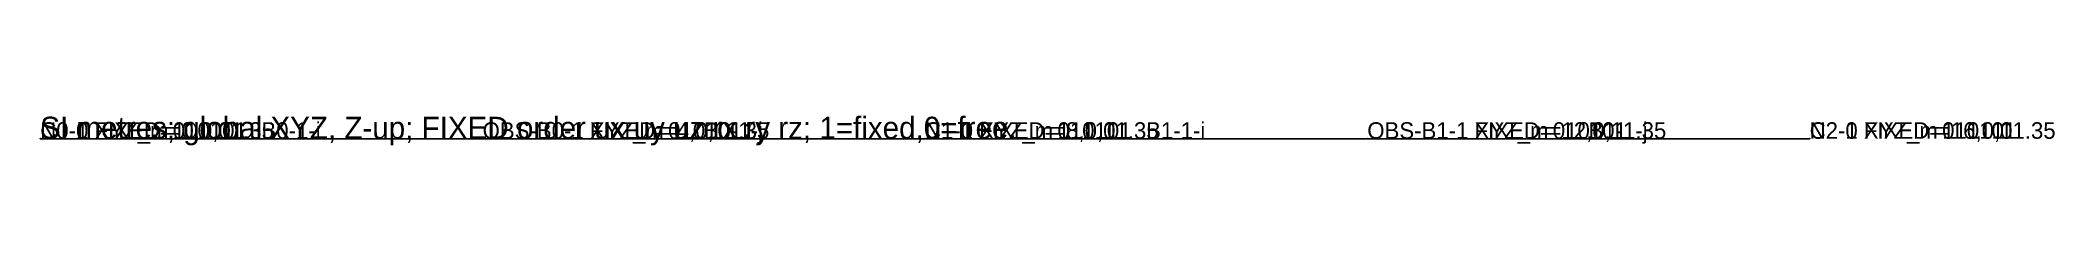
# Model space of a CAD drawing. Header units: metres. Extents: x 0 to 18.2, y -0.1 to 0.2.
import ezdxf

# ---------------------------------------------------------------- set-up
doc = ezdxf.new("R2010")
doc.units = ezdxf.units.M

msp = doc.modelspace()

# ---------------------------------------------------------------- linework, layer by layer
at = {"layer": 'NODE'}
for p in [(0, 0), (0, 0, 11.35), (4, 0, 11.35), (8, 0), (8, 0, 11.35), (12, 0, 11.35), (16, 0), (16, 0, 11.35)]:
    msp.add_point(p, dxfattribs=at)
at = {"layer": 'STRUCT'}
for p, q in [((0, 0), (0, 0, 11.35)), ((0, 0, 11.35), (4, 0, 11.35)), ((4, 0, 11.35), (8, 0, 11.35)), ((8, 0), (8, 0, 11.35)), ((8, 0, 11.35), (12, 0, 11.35)), ((12, 0, 11.35), (16, 0, 11.35)), ((16, 0), (16, 0, 11.35))]:
    msp.add_line(p, q, dxfattribs=at)

# ---------------------------------------------------------------- texts
at = {"layer": 'DRAWING_NOTE'}
msp.add_text('SI metres; global XYZ, Z-up; FIXED order ux uy uz rx ry rz; 1=fixed,0=free.', height=0.2, dxfattribs=at).set_placement((0, 0, 14.35))
at = {"layer": 'MEMBER_ID'}
for s, p in [('C0-1', (0, 0, 5.675)), ('B0-1-i', (2, 0, 11.35)), ('B0-1-j', (6, 0, 11.35)), ('C1-1', (8, 0, 5.675)), ('B1-1-i', (10, 0, 11.35)), ('B1-1-j', (14, 0, 11.35)), ('C2-1', (16, 0, 5.675))]:
    msp.add_text(s, height=0.15, dxfattribs=at).set_placement(p)
at = {"layer": 'NODE_COORD'}
for s, p in [('N0-0 XYZ_m=0,0,0', (0, 0)), ('N0-1 XYZ_m=0,0,11.35', (0, 0, 11.35)), ('OBS-B0-1 XYZ_m=4,0,11.35', (4, 0, 11.35)), ('N1-0 XYZ_m=8,0,0', (8, 0)), ('N1-1 XYZ_m=8,0,11.35', (8, 0, 11.35)), ('OBS-B1-1 XYZ_m=12,0,11.35', (12, 0, 11.35)), ('N2-0 XYZ_m=16,0,0', (16, 0)), ('N2-1 XYZ_m=16,0,11.35', (16, 0, 11.35))]:
    msp.add_text(s, height=0.15, dxfattribs=at).set_placement(p)
at = {"layer": 'NODE_ID'}
for s, p in [('N0-0', (0, 0)), ('N0-1', (0, 0, 11.35)), ('OBS-B0-1', (4, 0, 11.35)), ('N1-0', (8, 0)), ('N1-1', (8, 0, 11.35)), ('OBS-B1-1', (12, 0, 11.35)), ('N2-0', (16, 0)), ('N2-1', (16, 0, 11.35))]:
    msp.add_text(s, height=0.15, dxfattribs=at).set_placement(p)
at = {"layer": 'RESTRAINT'}
for s, p in [('N0-0 FIXED=111111', (0, 0)), ('N0-1 FIXED=010101', (0, 0, 11.35)), ('OBS-B0-1 FIXED=010101', (4, 0, 11.35)), ('N1-0 FIXED=111111', (8, 0)), ('N1-1 FIXED=010101', (8, 0, 11.35)), ('OBS-B1-1 FIXED=010101', (12, 0, 11.35)), ('N2-0 FIXED=111111', (16, 0)), ('N2-1 FIXED=010101', (16, 0, 11.35))]:
    msp.add_text(s, height=0.15, dxfattribs=at).set_placement(p)

doc.saveas('drawing.dxf')
